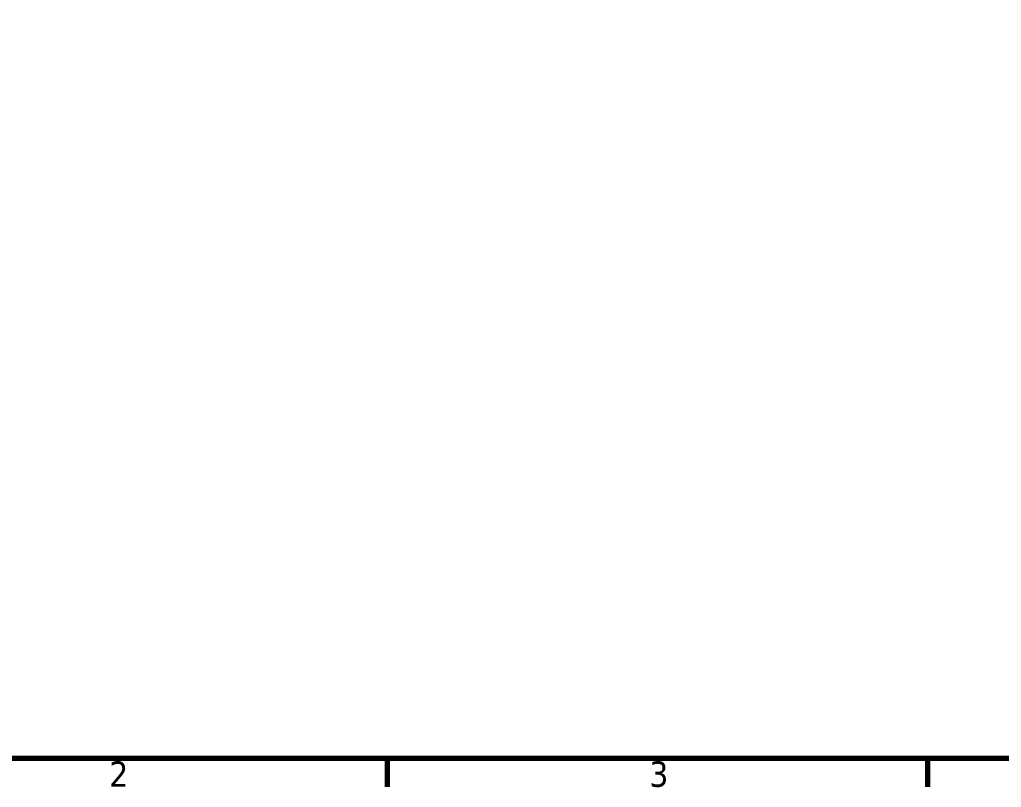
# Model space of a CAD drawing. Header units: millimetres. Extents: x 3118 to 4801, y 919 to 1849.
# Drawn here: x 3298.2 to 3546.5, y 1086.8 to 1281 of the extents above; entities that cross this region are included whole.
import ezdxf

# ---------------------------------------------------------------- set-up
doc = ezdxf.new("R2010")
doc.units = ezdxf.units.MM
doc.header["$LTSCALE"] = 1.8
doc.layers.add('경계(ISO)', color=7, linetype='Continuous', lineweight=70)
doc.styles.add('주 텍스트 (ISO)', font='')
doc.styles.get('주 텍스트 (ISO)').set_extended_font_data('Tahoma')

# ---------------------------------------------------------------- blocks, each defined once
blk = doc.blocks.new('경계 Default Border')
at = {"layer": '경계(ISO)'}
for p, q in [((148.5, 10), (148.5, 6.1)), ((222.75, 10), (222.75, 6.1))]:
    blk.add_line(p, q, dxfattribs=at)
at = {"layer": '경계(ISO)', "flags": 128}
blk.add_lwpolyline([(10, 10), (10, 410), (584, 410), (584, 10), (10, 10)], dxfattribs=at)
at = {"layer": '경계(ISO)', "char_height": 3.5, "attachment_point": 7, "style": '주 텍스트 (ISO)'}
for s, insert in [('2', (110.29, 6.1)), ('3', (184.51, 6.03))]:
    blk.add_mtext(s, dxfattribs=dict(at, insert=insert))

msp = doc.modelspace()

# ---------------------------------------------------------------- block references
at = {"xscale": 1.840360500000001, "yscale": 1.840360500000001, "zscale": 1.840360500000001}
msp.add_blockref('경계 Default Border', (3117.848, 1075.669), dxfattribs=at)

doc.saveas('drawing.dxf')
